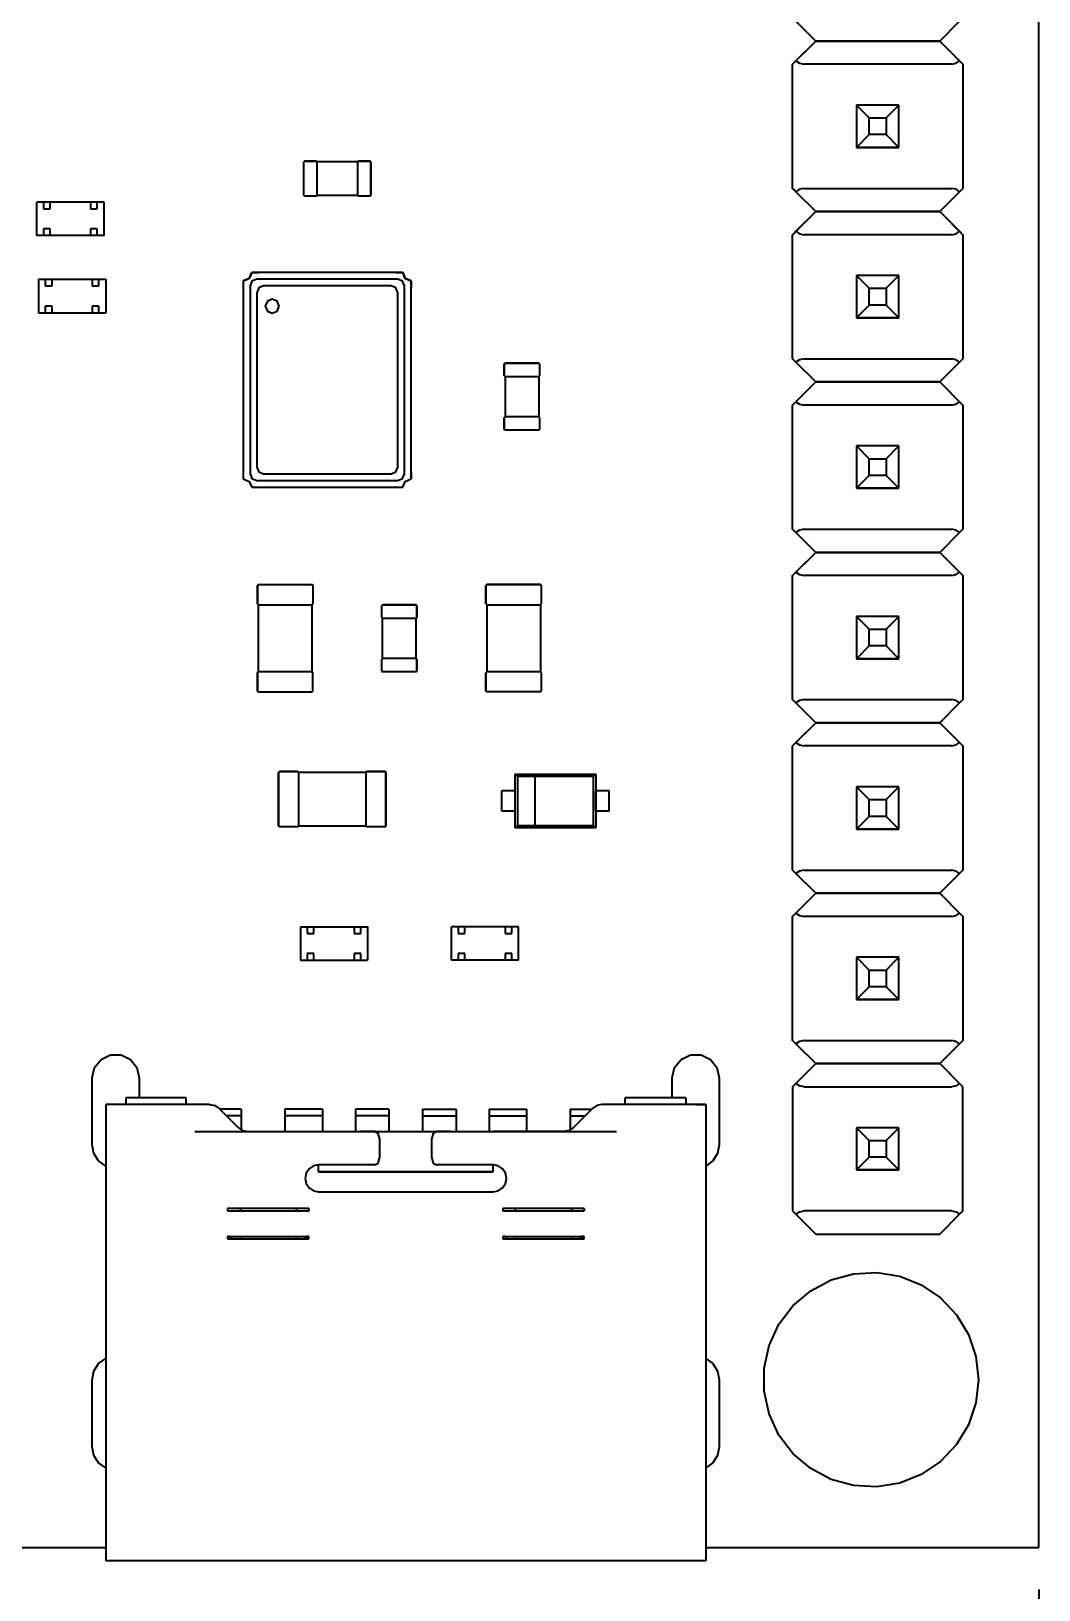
# Model space of a CAD drawing. Header units: millimetres. Extents: x -50 to 227, y -72 to 118.
# Drawn here: x 16.99 to 32, y -52.24 to -29.01 of the extents above; entities that cross this region are included whole.
import ezdxf

# ---------------------------------------------------------------- set-up
doc = ezdxf.new("R2010")
doc.units = ezdxf.units.MM
doc.layers.add('VISIBLE', color=7, linetype='Continuous')
doc.styles.get("Standard").update_dxf_attribs({"font": 'arial.ttf'})
doc.dimstyles.get("Standard").update_dxf_attribs({"dimtxt": 2.5, "dimasz": 2.5, "dimexe": 1.25, "dimexo": 0.625, "dimtad": 1, "dimcen": 2.5, "dimazin": 3, "dimtfac": 1, "dimtmove": 0, "dimatfit": 3})

# ---------------------------------------------------------------- blocks, each defined once
blk = doc.blocks.new('*D15')
at = {"color": 0, "lineweight": -2, "transparency": 16777216}
for p, q in [((32, -52.235), (32, -56.483)), ((22.57, -52.435), (22.57, -56.483)), ((29.5, -55.233), (25.07, -55.233))]:
    blk.add_line(p, q, dxfattribs=at)
at = {"color": 0, "transparency": 16777216}
for points in [[(25.07, -54.816), (25.07, -55.65), (22.57, -55.233)], [(29.5, -54.816), (29.5, -55.65), (32, -55.233)]]:
    blk.add_solid(points, dxfattribs=at)
at = {"layer": 'Defpoints', "color": 0, "transparency": 16777216}
for p in [(32, -51.61), (22.57, -51.81), (22.57, -55.233)]:
    blk.add_point(p, dxfattribs=at)
at = {"color": 0, "transparency": 16777216, "insert": (27.285, -53.707), "char_height": 1.5, "attachment_point": 5}
blk.add_mtext('9,43', dxfattribs=at)

msp = doc.modelspace()

# ---------------------------------------------------------------- linework, layer by layer
at = {"layer": 'VISIBLE'}
for points in [[(32, -51.61), (32, -21.61)], [(28.381, -28.865), (28.676, -29.16)], [(30.525, -29.16), (30.819, -28.865)], [(28.33, -29.506), (28.676, -29.16)], [(28.676, -29.16), (28.381, -29.455)], [(30.525, -29.16), (28.676, -29.16)], [(28.676, -29.16), (30.525, -29.16)], [(30.525, -29.16), (30.87, -29.506)], [(30.525, -29.16), (30.819, -29.455)], [(28.33, -29.506), (28.345, -29.491), (28.381, -29.455)], [(28.381, -29.455), (28.434, -29.491), (28.503, -29.506)], [(30.697, -29.506), (30.767, -29.491), (30.819, -29.455)], [(30.819, -29.455), (30.87, -29.506)], [(28.33, -29.506), (28.33, -29.506)], [(28.33, -29.506), (28.33, -29.506), (28.33, -29.506)], [(28.33, -31.355), (28.33, -29.506)], [(30.697, -29.506), (28.503, -29.506)], [(30.87, -29.506), (30.87, -29.649)], [(30.87, -29.506), (30.87, -31.355)], [(29.915, -30.115), (29.285, -30.115)], [(29.285, -30.115), (29.475, -30.305)], [(29.285, -30.115), (29.285, -30.745)], [(29.725, -30.305), (29.915, -30.115)], [(29.915, -30.745), (29.915, -30.115)], [(29.475, -30.305), (29.725, -30.305)], [(29.475, -30.555), (29.475, -30.305)], [(29.725, -30.305), (29.725, -30.555)], [(29.475, -30.555), (29.285, -30.745)], [(29.725, -30.555), (29.475, -30.555)], [(29.725, -30.555), (29.915, -30.745)], [(29.285, -30.745), (29.285, -30.745)], [(29.285, -30.745), (29.915, -30.745)], [(29.285, -30.745), (29.285, -30.745)], [(29.285, -30.745), (29.915, -30.745)], [(29.915, -30.745), (29.285, -30.745)], [(29.285, -30.745), (29.285, -30.745)], [(29.285, -30.745), (29.285, -30.745)], [(29.915, -30.745), (29.915, -30.745)], [(29.915, -30.745), (29.915, -30.745)], [(29.915, -30.745), (29.915, -30.745)], [(29.915, -30.745), (29.915, -30.745)], [(21.062, -30.948), (21.05, -30.96)], [(21.062, -30.948), (21.05, -30.96)], [(21.05, -31.46), (21.05, -30.96)], [(21.238, -30.948), (21.062, -30.948)], [(21.062, -30.948), (21.238, -30.948)], [(21.25, -30.96), (21.238, -30.948)], [(21.25, -30.96), (21.238, -30.948)], [(21.85, -30.96), (21.25, -30.96)], [(21.25, -31.46), (21.25, -30.96)], [(21.862, -30.948), (21.85, -30.96)], [(21.862, -30.948), (21.85, -30.96)], [(21.85, -30.96), (21.85, -31.46)], [(22.038, -30.948), (21.862, -30.948)], [(21.862, -30.948), (22.038, -30.948)], [(22.05, -30.96), (22.038, -30.948)], [(22.05, -30.96), (22.038, -30.948)], [(22.05, -31.46), (22.05, -30.96)], [(22.05, -30.96), (22.05, -31.46)], [(28.381, -31.405), (28.33, -31.355)], [(28.381, -31.405), (28.345, -31.369), (28.33, -31.355)], [(28.503, -31.355), (28.434, -31.369), (28.381, -31.405)], [(28.503, -31.355), (30.697, -31.355)], [(30.819, -31.405), (30.767, -31.369), (30.697, -31.355)], [(30.87, -31.355), (30.819, -31.405)], [(30.819, -31.405), (30.87, -31.355)], [(17.175, -31.56), (17.075, -31.56)], [(17.075, -32.06), (17.075, -31.56)], [(18.055, -31.56), (17.095, -31.56)], [(17.325, -31.56), (17.095, -31.56)], [(17.175, -31.56), (17.175, -31.66)], [(17.875, -31.56), (17.275, -31.56)], [(17.275, -31.66), (17.275, -31.56)], [(18.055, -31.56), (17.825, -31.56)], [(17.875, -31.56), (17.875, -31.66)], [(18.075, -31.56), (17.975, -31.56)], [(17.975, -31.66), (17.975, -31.56)], [(18.075, -32.06), (18.075, -31.56)], [(21.05, -31.46), (21.062, -31.472)], [(21.238, -31.472), (21.062, -31.472)], [(21.238, -31.472), (21.25, -31.46)], [(21.85, -31.46), (21.25, -31.46)], [(21.85, -31.46), (21.862, -31.472)], [(22.038, -31.472), (21.862, -31.472)], [(22.038, -31.472), (22.05, -31.46)], [(28.676, -31.7), (28.381, -31.405)], [(30.819, -31.405), (30.525, -31.7)], [(17.175, -31.66), (17.275, -31.66)], [(17.875, -31.66), (17.975, -31.66)], [(28.33, -32.046), (28.676, -31.7)], [(28.676, -31.7), (28.381, -31.995)], [(28.676, -31.7), (30.525, -31.7)], [(30.525, -31.7), (28.676, -31.7)], [(30.525, -31.7), (30.87, -32.046)], [(30.525, -31.7), (30.819, -31.995)], [(17.175, -31.96), (17.175, -32.06)], [(17.275, -31.96), (17.175, -31.96)], [(17.275, -32.06), (17.275, -31.96)], [(17.875, -31.96), (17.875, -32.06)], [(17.975, -31.96), (17.875, -31.96)], [(17.975, -32.06), (17.975, -31.96)], [(28.33, -32.046), (28.345, -32.031), (28.381, -31.995)], [(28.33, -32.046), (28.33, -32.046)], [(28.33, -32.046), (28.33, -32.046), (28.33, -32.046)], [(28.33, -33.895), (28.33, -32.046)], [(28.381, -31.995), (28.434, -32.031), (28.503, -32.046)], [(30.697, -32.046), (28.503, -32.046)], [(30.697, -32.046), (30.767, -32.031), (30.819, -31.995)], [(30.819, -31.995), (30.87, -32.046)], [(30.87, -32.046), (30.87, -32.189)], [(30.87, -32.046), (30.87, -33.895)], [(17.175, -32.06), (17.075, -32.06)], [(17.275, -32.06), (17.175, -32.06)], [(17.875, -32.06), (17.275, -32.06)], [(17.975, -32.06), (17.875, -32.06)], [(18.075, -32.06), (17.975, -32.06)], [(17.1, -32.71), (17.1, -33.21)], [(17.1, -32.71), (17.2, -32.71)], [(17.12, -32.71), (17.35, -32.71)], [(17.2, -32.71), (17.3, -32.71)], [(17.2, -32.71), (17.2, -32.81)], [(17.3, -32.71), (17.9, -32.71)], [(17.3, -32.81), (17.3, -32.71)], [(17.85, -32.71), (18.08, -32.71)], [(17.9, -32.71), (18, -32.71)], [(17.9, -32.71), (17.9, -32.81)], [(18, -32.71), (18.1, -32.71)], [(18, -32.81), (18, -32.71)], [(18.1, -32.71), (18.1, -33.21)], [(20.275, -32.61), (20.238, -32.698), (20.15, -32.735)], [(20.15, -32.735), (20.238, -32.698), (20.275, -32.61)], [(20.15, -32.735), (20.15, -35.685)], [(20.35, -32.71), (20.279, -32.739), (20.25, -32.81)], [(22.525, -32.61), (20.275, -32.61)], [(20.275, -32.61), (20.375, -32.61)], [(22.45, -32.71), (20.35, -32.71)], [(22.425, -32.61), (22.525, -32.61)], [(22.55, -32.81), (22.521, -32.739), (22.45, -32.71)], [(22.65, -32.735), (22.561, -32.698), (22.525, -32.61)], [(22.525, -32.61), (22.561, -32.698), (22.65, -32.735)], [(22.65, -35.685), (22.65, -32.735)], [(22.65, -32.735), (22.65, -32.835)], [(29.915, -32.655), (29.285, -32.655)], [(29.285, -32.655), (29.475, -32.845)], [(29.285, -32.655), (29.285, -33.285)], [(29.725, -32.845), (29.915, -32.655)], [(29.915, -33.285), (29.915, -32.655)], [(17.2, -32.81), (17.3, -32.81)], [(17.9, -32.81), (18, -32.81)], [(20.25, -32.81), (20.25, -35.61)], [(20.45, -32.81), (20.379, -32.839), (20.35, -32.91)], [(20.45, -32.81), (20.379, -32.839), (20.35, -32.91)], [(20.35, -32.91), (20.35, -35.51)], [(20.35, -32.91), (20.35, -35.51)], [(22.35, -32.81), (20.45, -32.81)], [(22.35, -32.81), (20.45, -32.81)], [(22.45, -32.91), (22.421, -32.839), (22.35, -32.81)], [(22.45, -32.91), (22.421, -32.839), (22.35, -32.81)], [(22.45, -35.51), (22.45, -32.91)], [(22.45, -35.51), (22.45, -32.91)], [(22.55, -35.61), (22.55, -32.81)], [(29.475, -32.845), (29.725, -32.845)], [(29.475, -33.095), (29.475, -32.845)], [(29.725, -32.845), (29.725, -33.095)], [(17.1, -33.21), (17.2, -33.21)], [(17.3, -33.11), (17.2, -33.11)], [(17.2, -33.11), (17.2, -33.21)], [(17.2, -33.21), (17.3, -33.21)], [(17.3, -33.21), (17.3, -33.11)], [(17.3, -33.21), (17.9, -33.21)], [(17.9, -33.11), (17.9, -33.21)], [(18, -33.11), (17.9, -33.11)], [(17.9, -33.21), (18, -33.21)], [(18, -33.21), (18, -33.11)], [(18, -33.21), (18.1, -33.21)], [(20.686, -33.111), (20.655, -33.037), (20.582, -33.007), (20.508, -33.037), (20.477, -33.111)], [(20.686, -33.111), (20.655, -33.037), (20.582, -33.007), (20.508, -33.037), (20.477, -33.111)], [(20.477, -33.111), (20.508, -33.185), (20.582, -33.215), (20.655, -33.185), (20.686, -33.111)], [(20.477, -33.111), (20.508, -33.185), (20.582, -33.215), (20.655, -33.185), (20.686, -33.111)], [(29.475, -33.095), (29.285, -33.285)], [(29.725, -33.095), (29.475, -33.095)], [(29.725, -33.095), (29.915, -33.285)], [(29.285, -33.285), (29.285, -33.285)], [(29.285, -33.285), (29.915, -33.285)], [(29.285, -33.285), (29.285, -33.285)], [(29.285, -33.285), (29.915, -33.285)], [(29.915, -33.285), (29.285, -33.285)], [(29.285, -33.285), (29.285, -33.285)], [(29.285, -33.285), (29.285, -33.285)], [(29.915, -33.285), (29.915, -33.285)], [(29.915, -33.285), (29.915, -33.285)], [(29.915, -33.285), (29.915, -33.285)], [(29.915, -33.285), (29.915, -33.285)], [(28.381, -33.945), (28.33, -33.895)], [(28.381, -33.945), (28.345, -33.909), (28.33, -33.895)], [(28.503, -33.895), (28.434, -33.909), (28.381, -33.945)], [(28.503, -33.895), (30.697, -33.895)], [(30.819, -33.945), (30.767, -33.909), (30.697, -33.895)], [(30.87, -33.895), (30.819, -33.945)], [(30.819, -33.945), (30.87, -33.895)], [(24.05, -33.96), (24.038, -33.972)], [(24.05, -33.96), (24.038, -33.972)], [(24.038, -33.972), (24.038, -34.148)], [(24.038, -34.148), (24.038, -33.972)], [(24.55, -33.96), (24.05, -33.96)], [(24.05, -33.96), (24.55, -33.96)], [(24.562, -33.972), (24.55, -33.96)], [(24.562, -33.972), (24.55, -33.96)], [(24.562, -33.972), (24.562, -34.148)], [(28.676, -34.24), (28.381, -33.945)], [(30.819, -33.945), (30.525, -34.24)], [(24.038, -34.148), (24.05, -34.16)], [(24.05, -34.16), (24.05, -34.76)], [(24.05, -34.16), (24.55, -34.16)], [(24.55, -34.16), (24.562, -34.148)], [(24.55, -34.16), (24.55, -34.76)], [(28.33, -34.586), (28.676, -34.24)], [(28.676, -34.24), (28.381, -34.535)], [(30.525, -34.24), (28.676, -34.24)], [(28.676, -34.24), (30.525, -34.24)], [(30.525, -34.24), (30.87, -34.586)], [(30.525, -34.24), (30.819, -34.535)], [(28.33, -34.586), (28.345, -34.571), (28.381, -34.535)], [(28.33, -34.586), (28.33, -34.586)], [(28.33, -34.586), (28.33, -34.586), (28.33, -34.586)], [(28.33, -36.435), (28.33, -34.586)], [(28.381, -34.535), (28.434, -34.571), (28.503, -34.586)], [(30.697, -34.586), (28.503, -34.586)], [(30.697, -34.586), (30.767, -34.571), (30.819, -34.535)], [(30.819, -34.535), (30.87, -34.586)], [(30.87, -34.586), (30.87, -34.729)], [(30.87, -34.586), (30.87, -36.435)], [(24.05, -34.76), (24.038, -34.772)], [(24.05, -34.76), (24.038, -34.772)], [(24.038, -34.772), (24.038, -34.948)], [(24.038, -34.948), (24.038, -34.772)], [(24.55, -34.76), (24.05, -34.76)], [(24.562, -34.772), (24.55, -34.76)], [(24.562, -34.772), (24.55, -34.76)], [(24.562, -34.772), (24.562, -34.948)], [(24.038, -34.948), (24.05, -34.96)], [(24.55, -34.96), (24.05, -34.96)], [(24.55, -34.96), (24.562, -34.948)], [(29.915, -35.195), (29.285, -35.195)], [(29.285, -35.195), (29.475, -35.385)], [(29.285, -35.195), (29.285, -35.825)], [(29.725, -35.385), (29.915, -35.195)], [(29.915, -35.825), (29.915, -35.195)], [(20.35, -35.51), (20.379, -35.581), (20.45, -35.61)], [(20.35, -35.51), (20.379, -35.581), (20.45, -35.61)], [(22.35, -35.61), (22.421, -35.581), (22.45, -35.51)], [(22.35, -35.61), (22.421, -35.581), (22.45, -35.51)], [(29.475, -35.385), (29.725, -35.385)], [(29.475, -35.635), (29.475, -35.385)], [(29.725, -35.385), (29.725, -35.635)], [(20.15, -35.685), (20.238, -35.722), (20.275, -35.81)], [(20.25, -35.61), (20.279, -35.681), (20.35, -35.71)], [(20.35, -35.71), (22.45, -35.71)], [(20.45, -35.61), (22.35, -35.61)], [(20.45, -35.61), (22.35, -35.61)], [(22.45, -35.71), (22.521, -35.681), (22.55, -35.61)], [(22.525, -35.81), (22.561, -35.722), (22.65, -35.685)], [(22.65, -35.585), (22.65, -35.685)], [(29.475, -35.635), (29.285, -35.825)], [(29.725, -35.635), (29.475, -35.635)], [(29.725, -35.635), (29.915, -35.825)], [(20.275, -35.81), (22.525, -35.81)], [(29.285, -35.825), (29.285, -35.825)], [(29.285, -35.825), (29.915, -35.825)], [(29.285, -35.825), (29.285, -35.825)], [(29.285, -35.825), (29.915, -35.825)], [(29.915, -35.825), (29.285, -35.825)], [(29.285, -35.825), (29.285, -35.825)], [(29.285, -35.825), (29.285, -35.825)], [(29.915, -35.825), (29.915, -35.825)], [(29.915, -35.825), (29.915, -35.825)], [(29.915, -35.825), (29.915, -35.825)], [(29.915, -35.825), (29.915, -35.825)], [(28.381, -36.485), (28.33, -36.435)], [(28.381, -36.485), (28.345, -36.449), (28.33, -36.435)], [(28.503, -36.435), (28.434, -36.449), (28.381, -36.485)], [(28.503, -36.435), (30.697, -36.435)], [(30.819, -36.485), (30.767, -36.449), (30.697, -36.435)], [(30.87, -36.435), (30.819, -36.485)], [(30.819, -36.485), (30.87, -36.435)], [(28.676, -36.78), (28.381, -36.485)], [(30.819, -36.485), (30.525, -36.78)], [(28.33, -37.126), (28.676, -36.78)], [(28.676, -36.78), (28.381, -37.075)], [(28.676, -36.78), (30.525, -36.78)], [(30.525, -36.78), (28.676, -36.78)], [(30.525, -36.78), (30.87, -37.126)], [(30.525, -36.78), (30.819, -37.075)], [(28.33, -37.126), (28.345, -37.111), (28.381, -37.075)], [(28.33, -37.126), (28.33, -37.126)], [(28.33, -37.126), (28.33, -37.126), (28.33, -37.126)], [(28.33, -38.975), (28.33, -37.126)], [(28.381, -37.075), (28.434, -37.111), (28.503, -37.126)], [(30.697, -37.126), (28.503, -37.126)], [(30.697, -37.126), (30.767, -37.111), (30.819, -37.075)], [(30.819, -37.075), (30.87, -37.126)], [(30.87, -37.126), (30.87, -37.269)], [(30.87, -37.126), (30.87, -38.975)], [(20.363, -37.272), (20.375, -37.26)], [(20.375, -37.26), (20.363, -37.272)], [(20.363, -37.272), (20.363, -37.548)], [(20.363, -37.548), (20.363, -37.272)], [(20.375, -37.26), (21.175, -37.26)], [(20.375, -37.26), (21.175, -37.26)], [(21.175, -37.26), (21.187, -37.272)], [(21.187, -37.272), (21.175, -37.26)], [(21.187, -37.272), (21.187, -37.548)], [(23.775, -37.26), (23.763, -37.272)], [(23.775, -37.26), (23.763, -37.272)], [(23.763, -37.272), (23.763, -37.548)], [(23.763, -37.548), (23.763, -37.272)], [(24.575, -37.26), (23.775, -37.26)], [(23.775, -37.26), (24.575, -37.26)], [(24.587, -37.272), (24.575, -37.26)], [(24.587, -37.272), (24.575, -37.26)], [(24.587, -37.272), (24.587, -37.548)], [(20.375, -37.56), (20.363, -37.548)], [(20.375, -37.56), (21.175, -37.56)], [(20.375, -38.56), (20.375, -37.56)], [(21.187, -37.548), (21.175, -37.56)], [(21.175, -38.56), (21.175, -37.56)], [(22.225, -37.56), (22.213, -37.572)], [(22.225, -37.56), (22.213, -37.572)], [(22.213, -37.748), (22.213, -37.572)], [(22.725, -37.56), (22.225, -37.56)], [(22.225, -37.56), (22.725, -37.56)], [(22.737, -37.572), (22.725, -37.56)], [(22.737, -37.572), (22.725, -37.56)], [(22.737, -37.748), (22.737, -37.572)], [(22.737, -37.572), (22.737, -37.748)], [(23.763, -37.548), (23.775, -37.56)], [(23.775, -37.56), (23.775, -38.56)], [(23.775, -37.56), (24.575, -37.56)], [(24.575, -37.56), (24.587, -37.548)], [(24.575, -37.56), (24.575, -38.56)], [(22.213, -37.748), (22.225, -37.76)], [(22.225, -38.36), (22.225, -37.76)], [(22.225, -37.76), (22.725, -37.76)], [(22.725, -37.76), (22.737, -37.748)], [(22.725, -38.36), (22.725, -37.76)], [(29.915, -37.735), (29.285, -37.735)], [(29.285, -37.735), (29.475, -37.925)], [(29.285, -37.735), (29.285, -38.365)], [(29.725, -37.925), (29.915, -37.735)], [(29.915, -38.365), (29.915, -37.735)], [(29.475, -37.925), (29.725, -37.925)], [(29.475, -38.175), (29.475, -37.925)], [(29.725, -37.925), (29.725, -38.175)], [(29.475, -38.175), (29.285, -38.365)], [(29.725, -38.175), (29.475, -38.175)], [(29.725, -38.175), (29.915, -38.365)], [(20.363, -38.572), (20.375, -38.56)], [(20.363, -38.572), (20.375, -38.56)], [(21.175, -38.56), (20.375, -38.56)], [(21.175, -38.56), (21.187, -38.572)], [(21.187, -38.572), (21.175, -38.56)], [(22.225, -38.36), (22.213, -38.372)], [(22.225, -38.36), (22.213, -38.372)], [(22.213, -38.548), (22.213, -38.372)], [(22.213, -38.548), (22.225, -38.56)], [(22.725, -38.36), (22.225, -38.36)], [(22.725, -38.56), (22.225, -38.56)], [(22.737, -38.372), (22.725, -38.36)], [(22.737, -38.372), (22.725, -38.36)], [(22.725, -38.56), (22.737, -38.548)], [(22.737, -38.548), (22.737, -38.372)], [(22.737, -38.372), (22.737, -38.548)], [(23.775, -38.56), (23.763, -38.572)], [(23.775, -38.56), (23.763, -38.572)], [(24.575, -38.56), (23.775, -38.56)], [(24.587, -38.572), (24.575, -38.56)], [(24.587, -38.572), (24.575, -38.56)], [(29.285, -38.365), (29.285, -38.365)], [(29.285, -38.365), (29.915, -38.365)], [(29.285, -38.365), (29.285, -38.365)], [(29.285, -38.365), (29.915, -38.365)], [(29.915, -38.365), (29.285, -38.365)], [(29.285, -38.365), (29.285, -38.365)], [(29.285, -38.365), (29.285, -38.365)], [(29.915, -38.365), (29.915, -38.365)], [(29.915, -38.365), (29.915, -38.365)], [(29.915, -38.365), (29.915, -38.365)], [(29.915, -38.365), (29.915, -38.365)], [(20.363, -38.848), (20.363, -38.572)], [(20.363, -38.572), (20.363, -38.848)], [(21.187, -38.848), (21.187, -38.572)], [(23.763, -38.572), (23.763, -38.848)], [(23.763, -38.848), (23.763, -38.572)], [(24.587, -38.572), (24.587, -38.848)], [(20.375, -38.86), (20.363, -38.848)], [(20.375, -38.86), (21.175, -38.86)], [(21.187, -38.848), (21.175, -38.86)], [(23.763, -38.848), (23.775, -38.86)], [(24.575, -38.86), (23.775, -38.86)], [(24.575, -38.86), (24.587, -38.848)], [(28.381, -39.025), (28.33, -38.975)], [(28.381, -39.025), (28.345, -38.989), (28.33, -38.975)], [(28.503, -38.975), (28.434, -38.989), (28.381, -39.025)], [(28.503, -38.975), (30.697, -38.975)], [(30.819, -39.025), (30.767, -38.989), (30.697, -38.975)], [(30.87, -38.975), (30.819, -39.025)], [(30.819, -39.025), (30.87, -38.975)], [(28.676, -39.32), (28.381, -39.025)], [(30.819, -39.025), (30.525, -39.32)], [(28.33, -39.666), (28.676, -39.32)], [(28.676, -39.32), (28.381, -39.615)], [(30.525, -39.32), (28.676, -39.32)], [(28.676, -39.32), (30.525, -39.32)], [(30.525, -39.32), (30.87, -39.666)], [(30.525, -39.32), (30.819, -39.615)], [(28.33, -39.666), (28.345, -39.651), (28.381, -39.615)], [(28.33, -39.666), (28.33, -39.666)], [(28.33, -39.666), (28.33, -39.666), (28.33, -39.666)], [(28.33, -41.515), (28.33, -39.666)], [(28.381, -39.615), (28.434, -39.651), (28.503, -39.666)], [(30.697, -39.666), (28.503, -39.666)], [(30.697, -39.666), (30.767, -39.651), (30.819, -39.615)], [(30.819, -39.615), (30.87, -39.666)], [(30.87, -39.666), (30.87, -39.809)], [(30.87, -39.666), (30.87, -41.515)], [(20.687, -40.048), (20.675, -40.06)], [(20.687, -40.048), (20.675, -40.06)], [(20.675, -40.86), (20.675, -40.06)], [(20.675, -40.06), (20.675, -40.86)], [(20.963, -40.048), (20.687, -40.048)], [(20.687, -40.048), (20.963, -40.048)], [(20.975, -40.06), (20.963, -40.048)], [(20.975, -40.06), (20.963, -40.048)], [(21.975, -40.06), (20.975, -40.06)], [(20.975, -40.86), (20.975, -40.06)], [(21.987, -40.048), (21.975, -40.06)], [(21.987, -40.048), (21.975, -40.06)], [(21.975, -40.06), (21.975, -40.86)], [(22.263, -40.048), (21.987, -40.048)], [(21.987, -40.048), (22.263, -40.048)], [(22.275, -40.06), (22.263, -40.048)], [(22.275, -40.06), (22.263, -40.048)], [(22.275, -40.86), (22.275, -40.06)], [(22.275, -40.06), (22.275, -40.86)], [(24.2, -40.085), (24.236, -40.121)], [(24.2, -40.885), (24.2, -40.085)], [(24.2, -40.085), (25.4, -40.085)], [(24.236, -40.121), (24.236, -40.849)], [(24.496, -40.121), (24.236, -40.121)], [(24.236, -40.121), (24.236, -40.849)], [(24.496, -40.121), (24.236, -40.121)], [(25.364, -40.121), (24.496, -40.121)], [(24.496, -40.849), (24.496, -40.121)], [(24.496, -40.849), (24.496, -40.121)], [(25.4, -40.085), (25.364, -40.121)], [(25.364, -40.849), (25.364, -40.121)], [(25.4, -40.085), (25.4, -40.885)], [(24.2, -40.335), (24, -40.335)], [(24, -40.635), (24, -40.335)], [(24.2, -40.635), (24.2, -40.335)], [(25.6, -40.335), (25.4, -40.335)], [(25.4, -40.635), (25.4, -40.335)], [(25.6, -40.635), (25.6, -40.335)], [(29.915, -40.275), (29.285, -40.275)], [(29.285, -40.275), (29.475, -40.465)], [(29.285, -40.275), (29.285, -40.905)], [(29.725, -40.465), (29.915, -40.275)], [(29.915, -40.905), (29.915, -40.275)], [(24.2, -40.635), (24, -40.635)], [(25.6, -40.635), (25.4, -40.635)], [(29.475, -40.465), (29.725, -40.465)], [(29.475, -40.715), (29.475, -40.465)], [(29.725, -40.465), (29.725, -40.715)], [(20.675, -40.86), (20.687, -40.872)], [(20.963, -40.872), (20.687, -40.872)], [(20.963, -40.872), (20.975, -40.86)], [(21.975, -40.86), (20.975, -40.86)], [(21.975, -40.86), (21.987, -40.872)], [(22.263, -40.872), (21.987, -40.872)], [(22.263, -40.872), (22.275, -40.86)], [(22.275, -40.86), (22.275, -40.86)], [(24.236, -40.849), (24.2, -40.885)], [(24.236, -40.849), (24.496, -40.849)], [(24.236, -40.849), (24.496, -40.849)], [(24.496, -40.849), (25.364, -40.849)], [(25.364, -40.849), (25.4, -40.885)], [(29.475, -40.715), (29.285, -40.905)], [(29.725, -40.715), (29.475, -40.715)], [(29.725, -40.715), (29.915, -40.905)], [(25.4, -40.885), (24.2, -40.885)], [(29.285, -40.905), (29.285, -40.905)], [(29.285, -40.905), (29.915, -40.905)], [(29.285, -40.905), (29.285, -40.905)], [(29.285, -40.905), (29.915, -40.905)], [(29.915, -40.905), (29.285, -40.905)], [(29.285, -40.905), (29.285, -40.905)], [(29.285, -40.905), (29.285, -40.905)], [(29.915, -40.905), (29.915, -40.905)], [(29.915, -40.905), (29.915, -40.905)], [(29.915, -40.905), (29.915, -40.905)], [(29.915, -40.905), (29.915, -40.905)], [(28.381, -41.565), (28.33, -41.515)], [(28.381, -41.565), (28.345, -41.529), (28.33, -41.515)], [(28.503, -41.515), (28.434, -41.529), (28.381, -41.565)], [(28.676, -41.86), (28.381, -41.565)], [(28.503, -41.515), (30.697, -41.515)], [(30.819, -41.565), (30.525, -41.86)], [(30.819, -41.565), (30.767, -41.529), (30.697, -41.515)], [(30.87, -41.515), (30.819, -41.565)], [(30.819, -41.565), (30.87, -41.515)], [(28.33, -42.206), (28.676, -41.86)], [(28.676, -41.86), (28.381, -42.155)], [(28.676, -41.86), (30.525, -41.86)], [(30.525, -41.86), (28.676, -41.86)], [(30.525, -41.86), (30.87, -42.206)], [(30.525, -41.86), (30.819, -42.155)], [(28.33, -42.206), (28.345, -42.191), (28.381, -42.155)], [(28.33, -42.206), (28.33, -42.206)], [(28.33, -42.206), (28.33, -42.206), (28.33, -42.206)], [(28.33, -44.055), (28.33, -42.206)], [(28.381, -42.155), (28.434, -42.191), (28.503, -42.206)], [(30.697, -42.206), (28.503, -42.206)], [(30.697, -42.206), (30.767, -42.191), (30.819, -42.155)], [(30.819, -42.155), (30.87, -42.206)], [(30.87, -42.206), (30.87, -42.349)], [(30.87, -42.206), (30.87, -44.055)], [(21, -42.36), (21, -42.86)], [(21, -42.36), (21.1, -42.36)], [(21.02, -42.36), (21.25, -42.36)], [(21.1, -42.36), (21.2, -42.36)], [(21.1, -42.36), (21.1, -42.46)], [(21.1, -42.46), (21.2, -42.46)], [(21.2, -42.36), (21.8, -42.36)], [(21.2, -42.46), (21.2, -42.36)], [(21.75, -42.36), (21.98, -42.36)], [(21.8, -42.36), (21.9, -42.36)], [(21.8, -42.36), (21.8, -42.46)], [(21.8, -42.46), (21.9, -42.46)], [(21.9, -42.36), (22, -42.36)], [(21.9, -42.46), (21.9, -42.36)], [(22, -42.36), (22, -42.86)], [(23.35, -42.36), (23.25, -42.36)], [(23.25, -42.86), (23.25, -42.36)], [(24.23, -42.36), (23.27, -42.36)], [(23.5, -42.36), (23.27, -42.36)], [(23.35, -42.36), (23.35, -42.46)], [(23.35, -42.46), (23.45, -42.46)], [(24.05, -42.36), (23.45, -42.36)], [(23.45, -42.46), (23.45, -42.36)], [(24.23, -42.36), (24, -42.36)], [(24.05, -42.36), (24.05, -42.46)], [(24.05, -42.46), (24.15, -42.46)], [(24.25, -42.36), (24.15, -42.36)], [(24.15, -42.46), (24.15, -42.36)], [(24.25, -42.86), (24.25, -42.36)], [(21, -42.86), (21.1, -42.86)], [(21.2, -42.76), (21.1, -42.76)], [(21.1, -42.76), (21.1, -42.86)], [(21.1, -42.86), (21.2, -42.86)], [(21.2, -42.86), (21.2, -42.76)], [(21.2, -42.86), (21.8, -42.86)], [(21.8, -42.76), (21.8, -42.86)], [(21.9, -42.76), (21.8, -42.76)], [(21.8, -42.86), (21.9, -42.86)], [(21.9, -42.86), (21.9, -42.76)], [(21.9, -42.86), (22, -42.86)], [(23.35, -42.86), (23.25, -42.86)], [(23.35, -42.76), (23.35, -42.86)], [(23.45, -42.76), (23.35, -42.76)], [(23.45, -42.86), (23.35, -42.86)], [(23.45, -42.86), (23.45, -42.76)], [(24.05, -42.86), (23.45, -42.86)], [(24.05, -42.76), (24.05, -42.86)], [(24.15, -42.76), (24.05, -42.76)], [(24.15, -42.86), (24.05, -42.86)], [(24.15, -42.86), (24.15, -42.76)], [(24.25, -42.86), (24.15, -42.86)], [(29.915, -42.815), (29.285, -42.815)], [(29.285, -42.815), (29.475, -43.005)], [(29.285, -42.815), (29.285, -43.445)], [(29.725, -43.005), (29.915, -42.815)], [(29.915, -43.445), (29.915, -42.815)], [(29.475, -43.005), (29.725, -43.005)], [(29.475, -43.255), (29.475, -43.005)], [(29.725, -43.005), (29.725, -43.255)], [(29.475, -43.255), (29.285, -43.445)], [(29.725, -43.255), (29.475, -43.255)], [(29.725, -43.255), (29.915, -43.445)], [(29.285, -43.445), (29.285, -43.445)], [(29.285, -43.445), (29.915, -43.445)], [(29.285, -43.445), (29.285, -43.445)], [(29.285, -43.445), (29.915, -43.445)], [(29.915, -43.445), (29.285, -43.445)], [(29.285, -43.445), (29.285, -43.445)], [(29.285, -43.445), (29.285, -43.445)], [(29.915, -43.445), (29.915, -43.445)], [(29.915, -43.445), (29.915, -43.445)], [(29.915, -43.445), (29.915, -43.445)], [(29.915, -43.445), (29.915, -43.445)], [(28.381, -44.105), (28.33, -44.055)], [(28.381, -44.105), (28.345, -44.069), (28.33, -44.055)], [(28.503, -44.055), (28.434, -44.069), (28.381, -44.105)], [(28.676, -44.4), (28.381, -44.105)], [(28.503, -44.055), (30.697, -44.055)], [(30.819, -44.105), (30.525, -44.4)], [(30.819, -44.105), (30.767, -44.069), (30.697, -44.055)], [(30.87, -44.055), (30.819, -44.105)], [(30.819, -44.105), (30.87, -44.055)], [(17.9, -44.61), (17.935, -44.458), (18.032, -44.336), (18.172, -44.269), (18.328, -44.269), (18.468, -44.336), (18.565, -44.458), (18.6, -44.61)], [(26.54, -44.61), (26.575, -44.458), (26.672, -44.336), (26.812, -44.269), (26.968, -44.269), (27.108, -44.336), (27.205, -44.458), (27.24, -44.61)], [(28.676, -44.4), (28.33, -44.746)], [(28.381, -44.695), (28.676, -44.4)], [(30.525, -44.4), (28.676, -44.4)], [(28.676, -44.4), (30.525, -44.4)], [(30.819, -44.695), (30.525, -44.4)], [(30.87, -44.746), (30.525, -44.4)], [(17.9, -45.61), (17.9, -44.61)], [(18.6, -44.61), (18.6, -44.91)], [(26.54, -44.91), (26.54, -44.61)], [(27.24, -44.61), (27.24, -45.61)], [(28.381, -44.695), (28.345, -44.731), (28.33, -44.746)], [(28.33, -44.746), (28.33, -46.595)], [(28.33, -44.746), (28.33, -44.889)], [(28.503, -44.746), (28.434, -44.731), (28.381, -44.695)], [(28.503, -44.746), (30.697, -44.746)], [(30.819, -44.695), (30.767, -44.731), (30.697, -44.746)], [(30.87, -44.746), (30.819, -44.695)], [(30.87, -46.595), (30.87, -44.746)], [(30.87, -44.746), (30.87, -44.746)], [(19.43, -45.01), (18.489, -45.01), (18.201, -45.01), (18.126, -45.01), (18.1, -45.01)], [(18.1, -45.01), (18.1, -51.81)], [(18.25, -45.01), (18.109, -45.01)], [(19.43, -45.01), (18.596, -45.01), (18.34, -45.01), (18.273, -45.01), (18.25, -45.01)], [(19.3, -44.91), (18.657, -44.91), (18.466, -44.91), (18.417, -44.91), (18.4, -44.91)], [(18.4, -44.91), (18.4, -45.01)], [(19.3, -45.01), (19.3, -44.91)], [(19.647, -45.01), (19.43, -45.01)], [(19.647, -45.01), (19.724, -45.025), (19.789, -45.069)], [(25.493, -45.01), (25.416, -45.025), (25.351, -45.069)], [(25.71, -45.01), (25.493, -45.01)], [(26.89, -45.01), (26.867, -45.01), (26.8, -45.01), (26.544, -45.01), (25.71, -45.01)], [(27.04, -45.01), (27.014, -45.01), (26.939, -45.01), (26.65, -45.01), (25.71, -45.01)], [(25.84, -45.01), (25.84, -44.91)], [(26.74, -44.91), (26.723, -44.91), (26.674, -44.91), (26.483, -44.91), (25.84, -44.91)], [(26.74, -44.91), (26.74, -45.01)], [(26.89, -45.01), (27.031, -45.01)], [(27.04, -45.01), (27.04, -51.81)], [(19.789, -45.069), (20.071, -45.352)], [(20.12, -45.08), (19.8, -45.08)], [(20.12, -45.18), (19.9, -45.18)], [(20.12, -45.08), (20.12, -45.18)], [(20.12, -45.18), (20.12, -45.387)], [(20.77, -45.08), (20.77, -45.18)], [(21.33, -45.08), (20.77, -45.08)], [(21.33, -45.18), (20.77, -45.18)], [(20.77, -45.18), (20.77, -45.41)], [(21.33, -45.08), (21.33, -45.18)], [(21.33, -45.18), (21.33, -45.41)], [(21.82, -45.08), (21.82, -45.18)], [(22.32, -45.08), (21.82, -45.08)], [(22.32, -45.18), (21.82, -45.18)], [(21.82, -45.18), (21.82, -45.41)], [(22.32, -45.08), (22.32, -45.18)], [(22.32, -45.18), (22.32, -45.41)], [(22.82, -45.08), (23.32, -45.08)], [(22.82, -45.08), (22.82, -45.18)], [(22.82, -45.18), (23.32, -45.18)], [(22.82, -45.18), (22.82, -45.41)], [(23.32, -45.08), (23.32, -45.18)], [(23.32, -45.18), (23.32, -45.41)], [(23.81, -45.08), (24.37, -45.08)], [(23.81, -45.08), (23.81, -45.18)], [(23.81, -45.18), (24.37, -45.18)], [(23.81, -45.18), (23.81, -45.41)], [(24.37, -45.08), (24.37, -45.18)], [(24.37, -45.18), (24.37, -45.41)], [(25.02, -45.08), (25.34, -45.08)], [(25.02, -45.08), (25.02, -45.18)], [(25.02, -45.18), (25.24, -45.18)], [(25.02, -45.18), (25.02, -45.387)], [(25.351, -45.069), (25.069, -45.352)], [(19.43, -45.41), (21.27, -45.41)], [(20.071, -45.352), (20.136, -45.395), (20.213, -45.41)], [(20.213, -45.41), (21.27, -45.41)], [(21.27, -45.41), (21.442, -45.41), (21.588, -45.41)], [(21.27, -45.41), (23.87, -45.41)], [(21.588, -45.41), (22.11, -45.41)], [(21.898, -45.41), (21.898, -45.41)], [(22.11, -45.41), (21.898, -45.41)], [(22.181, -45.51), (22.16, -45.439), (22.11, -45.41)], [(22.181, -45.51), (22.181, -45.81)], [(23.03, -45.41), (22.98, -45.439), (22.959, -45.51)], [(22.959, -45.81), (22.959, -45.51)], [(23.03, -45.41), (23.552, -45.41)], [(23.242, -45.41), (23.03, -45.41)], [(23.242, -45.41), (23.242, -45.41)], [(23.552, -45.41), (23.698, -45.41), (23.87, -45.41)], [(24.927, -45.41), (23.87, -45.41)], [(23.87, -45.41), (25.71, -45.41)], [(25.069, -45.352), (25.004, -45.395), (24.927, -45.41)], [(29.915, -45.355), (29.285, -45.355)], [(29.285, -45.355), (29.475, -45.545)], [(29.285, -45.355), (29.285, -45.985)], [(29.725, -45.545), (29.915, -45.355)], [(29.915, -45.985), (29.915, -45.355)], [(18.1, -45.926), (17.994, -45.849), (17.924, -45.739), (17.9, -45.61)], [(27.24, -45.61), (27.216, -45.739), (27.146, -45.849), (27.04, -45.926)], [(29.475, -45.545), (29.725, -45.545)], [(29.475, -45.795), (29.475, -45.545)], [(29.725, -45.545), (29.725, -45.795)], [(21.27, -45.91), (21.193, -45.925), (21.129, -45.969), (21.085, -46.034), (21.07, -46.11)], [(21.588, -45.91), (21.442, -45.91), (21.27, -45.91)], [(21.27, -46.01), (21.27, -45.91)], [(22.11, -45.91), (21.588, -45.91)], [(22.11, -45.91), (22.16, -45.881), (22.181, -45.81)], [(22.959, -45.81), (22.98, -45.881), (23.03, -45.91)], [(23.552, -45.91), (23.03, -45.91)], [(23.87, -45.91), (23.698, -45.91), (23.552, -45.91)], [(23.87, -46.31), (23.946, -46.295), (24.011, -46.252), (24.055, -46.187), (24.07, -46.11), (24.055, -46.034), (24.011, -45.969), (23.946, -45.925), (23.87, -45.91)], [(23.87, -46.01), (23.87, -45.91)], [(29.475, -45.795), (29.285, -45.985)], [(29.285, -45.985), (29.285, -45.985)], [(29.285, -45.985), (29.915, -45.985)], [(29.285, -45.985), (29.285, -45.985)], [(29.915, -45.985), (29.285, -45.985)], [(29.285, -45.985), (29.285, -45.985)], [(29.285, -45.985), (29.285, -45.985)], [(29.285, -45.985), (29.915, -45.985)], [(29.725, -45.795), (29.475, -45.795)], [(29.725, -45.795), (29.915, -45.985)], [(29.915, -45.985), (29.915, -45.985)], [(29.915, -45.985), (29.915, -45.985)], [(29.915, -45.985), (29.915, -45.985)], [(29.915, -45.985), (29.915, -45.985)], [(21.07, -46.11), (21.085, -46.187), (21.129, -46.252), (21.193, -46.295), (21.27, -46.31)], [(21.27, -46.01), (23.87, -46.01)], [(23.87, -46.01), (21.27, -46.01)], [(21.27, -46.31), (23.87, -46.31)], [(19.915, -46.56), (19.915, -46.595)], [(21.125, -46.56), (19.915, -46.56)], [(19.915, -46.56), (19.915, -46.595)], [(21.125, -46.56), (19.915, -46.56)], [(19.915, -46.595), (19.95, -46.595)], [(19.95, -46.595), (20.179, -46.595), (20.357, -46.595)], [(20.101, -46.56), (20.101, -46.595)], [(20.357, -46.595), (20.683, -46.595)], [(20.683, -46.595), (20.861, -46.595), (21.09, -46.595)], [(20.938, -46.56), (20.938, -46.595)], [(21.09, -46.595), (21.125, -46.595)], [(21.125, -46.595), (21.125, -46.56)], [(21.125, -46.56), (21.125, -46.595)], [(24.015, -46.56), (24.015, -46.595)], [(25.225, -46.56), (24.015, -46.56)], [(24.015, -46.56), (24.015, -46.595)], [(25.225, -46.56), (24.015, -46.56)], [(24.015, -46.595), (24.05, -46.595)], [(24.05, -46.595), (24.279, -46.595), (24.457, -46.595)], [(24.201, -46.56), (24.201, -46.595)], [(24.457, -46.595), (24.783, -46.595)], [(24.783, -46.595), (24.961, -46.595), (25.19, -46.595)], [(25.038, -46.56), (25.038, -46.595)], [(25.19, -46.595), (25.225, -46.595)], [(25.225, -46.595), (25.225, -46.56)], [(25.225, -46.56), (25.225, -46.595)], [(28.33, -46.595), (28.345, -46.609), (28.381, -46.645)], [(28.33, -46.595), (28.381, -46.645)], [(28.381, -46.645), (28.434, -46.609), (28.503, -46.595)], [(28.381, -46.645), (28.676, -46.94)], [(30.697, -46.595), (28.503, -46.595)], [(30.525, -46.94), (30.819, -46.645)], [(30.697, -46.595), (30.767, -46.609), (30.819, -46.645)], [(30.819, -46.645), (30.87, -46.595)], [(30.87, -46.595), (30.819, -46.645)], [(19.915, -46.975), (19.915, -47.01)], [(19.95, -46.975), (19.915, -46.975)], [(19.915, -47.01), (21.125, -47.01)], [(19.985, -47.01), (19.915, -47.01)], [(19.95, -46.975), (20.179, -46.975), (20.357, -46.975)], [(19.985, -47.01), (20.101, -47.01)], [(20.101, -46.975), (20.101, -47.01)], [(20.101, -47.01), (20.938, -47.01)], [(20.357, -46.975), (20.683, -46.975)], [(20.683, -46.975), (20.861, -46.975), (21.09, -46.975)], [(20.938, -46.975), (20.938, -47.01)], [(20.938, -47.01), (21.055, -47.01)], [(21.1, -46.975), (21.055, -47.01)], [(21.125, -47.01), (21.055, -47.01)], [(21.125, -46.975), (21.09, -46.975)], [(21.125, -47.01), (21.125, -46.975)], [(24.015, -46.975), (24.015, -47.01)], [(24.05, -46.975), (24.015, -46.975)], [(24.015, -47.01), (25.225, -47.01)], [(24.085, -47.01), (24.015, -47.01)], [(24.05, -46.975), (24.279, -46.975), (24.457, -46.975)], [(24.085, -47.01), (24.201, -47.01)], [(24.201, -46.975), (24.201, -47.01)], [(24.201, -47.01), (25.038, -47.01)], [(24.457, -46.975), (24.783, -46.975)], [(24.783, -46.975), (24.961, -46.975), (25.19, -46.975)], [(25.038, -46.975), (25.038, -47.01)], [(25.038, -47.01), (25.155, -47.01)], [(25.2, -46.975), (25.155, -47.01)], [(25.225, -47.01), (25.155, -47.01)], [(25.225, -46.975), (25.19, -46.975)], [(25.225, -47.01), (25.225, -46.975)], [(28.676, -46.94), (30.525, -46.94)], [(31.1, -49.11), (31.063, -49.454), (30.952, -49.782), (30.774, -50.078), (30.536, -50.33), (30.249, -50.524), (29.928, -50.652), (29.587, -50.708), (29.241, -50.689), (28.908, -50.596), (28.602, -50.434), (28.338, -50.21), (28.129, -49.935), (27.984, -49.621), (27.909, -49.283), (27.909, -48.937), (27.984, -48.599), (28.129, -48.285), (28.338, -48.01), (28.602, -47.786), (28.908, -47.624), (29.241, -47.531), (29.587, -47.512), (29.928, -47.568), (30.249, -47.696), (30.536, -47.891), (30.774, -48.142), (30.952, -48.438), (31.063, -48.766), (31.1, -49.11)], [(17.9, -49.11), (17.924, -48.982), (17.994, -48.871), (18.1, -48.794)], [(27.04, -48.794), (27.146, -48.871), (27.216, -48.982), (27.24, -49.11)], [(17.9, -50.11), (17.9, -49.11)], [(27.24, -49.11), (27.24, -50.11)], [(18.1, -49.61), (18.1, -49.615), (18.1, -49.627), (18.1, -49.648), (18.1, -49.676), (18.1, -49.709), (18.1, -49.746), (18.1, -49.785), (18.1, -49.824), (18.1, -49.861), (18.1, -49.894), (18.1, -49.922), (18.1, -49.943), (18.1, -49.956), (18.1, -49.96)], [(18.1, -50.426), (17.994, -50.349), (17.924, -50.239), (17.9, -50.11)], [(27.24, -50.11), (27.216, -50.239), (27.146, -50.349), (27.04, -50.426)], [(0, -51.61), (18.1, -51.61)], [(27.04, -51.61), (32, -51.61)], [(19.43, -51.81), (18.489, -51.81), (18.201, -51.81), (18.126, -51.81), (18.1, -51.81)], [(25.71, -51.81), (19.43, -51.81)], [(27.04, -51.81), (27.014, -51.81), (26.939, -51.81), (26.65, -51.81), (25.71, -51.81)]]:
    msp.add_lwpolyline(points, dxfattribs=at)

# ---------------------------------------------------------------- dimensions: what is measured, and where the dimension line sits
dim = msp.add_linear_dim(base=(22.57, -55.233), p1=(32, -51.61), p2=(22.57, -51.81), dimstyle='Standard', override={"dimtxt": 1.5, "dimtxsty": 'Standard', "dimadec": 0, "dimazin": 0, "dimfxl": 1})
dim.commit()
dim.dimension.update_dxf_attribs({"geometry": '*D15', "text_midpoint": (27.285, -53.707)})

doc.saveas('drawing.dxf')
